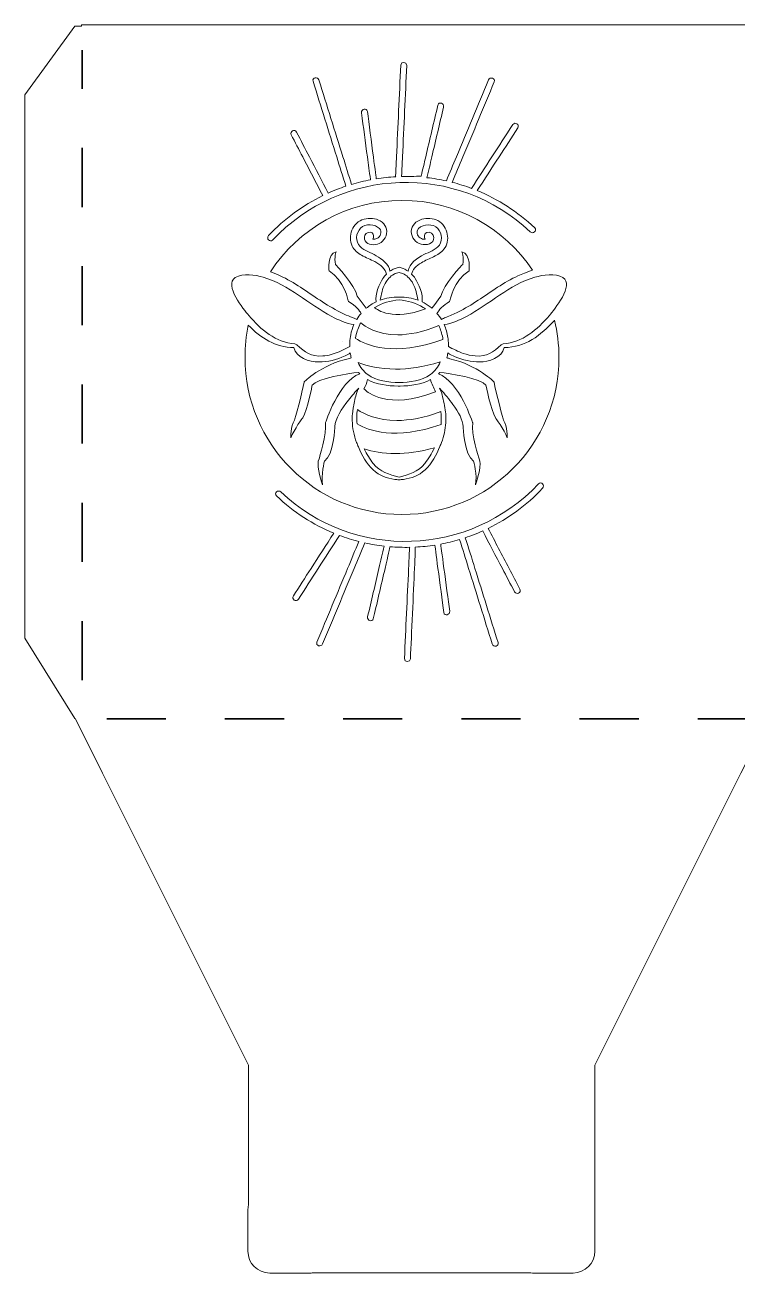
# Model space of a CAD drawing. Extents: x 8 to 992, y -718 to -282.
# Drawn here: x 7.8 to 256.2, y -717.6 to -282.5 of the extents above; entities that cross this region are included whole.
import ezdxf

# ---------------------------------------------------------------- set-up
doc = ezdxf.new("R2010")
doc.units = 0
doc.header["$MEASUREMENT"] = 0
doc.linetypes.add('AI-Linetype-4', pattern=[41.240002, 20.620001, -20.620001])
doc.linetypes.add('AI-Linetype-5', pattern=[41.240002, 20.620001, -20.620001])
doc.layers.add('Layer 1', color=7, linetype='Continuous')

# ---------------------------------------------------------------- blocks, each defined once
blk = doc.blocks.new('block 2')
at = {"layer": 'Layer 1', "true_color": 0x010101}
h = blk.add_hatch(color=18, dxfattribs=at)
h.dxf.hatch_style = 2
h.paths.add_polyline_path([(118.7, -392.8), (118.68, -392.81), (118.69, -392.81)])
at = {"layer": 'Layer 1', "lineweight": 0}
for points in [[(118.7, -392.8), (118.69, -392.81), (118.68, -392.81), (118.7, -392.8)], [(118.7, -392.8), (118.68, -392.81), (118.69, -392.81), (118.7, -392.8)]]:
    blk.add_lwpolyline(points, dxfattribs=at)
for points, knots in [([(515.73, -282.5), (515.73, -282.5), (265.73, -282.5), (265.73, -282.5), (265.73, -282.5), (259.42, -282.5), (259.42, -282.5), (259.42, -282.5), (27.54, -282.5), (27.54, -282.5), (27.54, -282.5), (27.54, -282.88), (27.54, -282.88), (27.54, -282.88), (26.18, -282.88), (26.18, -282.88), (26.18, -282.88), (25.18, -282.88), (25.18, -282.88), (25.18, -282.88), (7.77, -306.87), (7.77, -306.87), (7.77, -306.87), (7.77, -496.34), (7.77, -496.34), (7.77, -496.34), (25.18, -524.27), (25.18, -524.27), (25.18, -524.27), (25.32, -524.27), (25.32, -524.27), (25.32, -524.27), (26.18, -525.99), (26.18, -525.99), (26.18, -525.99), (34.86, -543.34), (34.86, -543.34), (34.86, -543.34), (85.76, -645.13), (85.76, -645.13), (85.76, -645.13), (85.76, -693.41), (85.76, -693.41), (85.76, -693.61), (85.77, -693.82), (85.77, -694.03), (85.63, -694.61), (85.55, -695.21), (85.55, -695.84), (85.55, -695.84), (85.55, -710.03), (85.55, -710.03), (85.55, -714.23), (88.95, -717.64), (93.15, -717.64), (93.15, -717.64), (107.35, -717.64), (107.35, -717.64), (107.77, -717.64), (108.17, -717.6), (108.57, -717.53), (109.02, -717.56), (109.47, -717.57), (109.93, -717.57), (109.93, -717.57), (182.44, -717.57), (182.44, -717.57), (182.85, -717.57), (183.25, -717.56), (183.65, -717.54), (184.03, -717.6), (184.41, -717.64), (184.8, -717.64), (184.8, -717.64), (199, -717.64), (199, -717.64), (203.2, -717.64), (206.6, -714.23), (206.6, -710.03), (206.6, -710.03), (206.6, -695.84), (206.6, -695.84), (206.6, -695.55), (206.59, -695.26), (206.55, -694.98), (206.59, -694.48), (206.61, -693.97), (206.61, -693.47), (206.61, -693.47), (206.61, -645.13), (206.61, -645.13), (206.61, -645.13), (257.49, -543.34), (257.49, -543.34), (257.49, -543.34), (259.42, -539.47), (259.42, -539.47), (259.42, -539.47), (267.05, -524.22), (267.05, -524.22), (267.05, -524.22), (267.05, -645.13), (267.05, -645.13), (267.05, -645.13), (363.75, -645.13), (363.75, -645.13), (364.02, -645.13), (364.29, -645.12), (364.55, -645.11), (365.04, -645.21), (365.55, -645.26), (366.07, -645.26), (366.07, -645.26), (380.27, -645.26), (380.27, -645.26), (384.47, -645.26), (387.87, -641.85), (387.87, -637.65), (387.87, -637.65), (387.87, -623.46), (387.87, -623.46), (387.87, -623.13), (387.85, -622.81), (387.81, -622.5), (387.84, -621.97), (387.86, -621.44), (387.86, -620.9), (387.86, -620.9), (387.86, -584.65), (387.86, -584.65), (387.86, -584.65), (508.4, -524.37), (508.4, -524.37), (508.4, -524.37), (508.4, -717.57), (508.4, -717.57), (508.4, -717.57), (544.66, -717.57), (544.66, -717.57), (545.56, -717.58), (546.45, -717.52), (547.33, -717.43), (547.33, -717.43), (561.11, -717.43), (561.11, -717.43), (565.31, -717.43), (568.72, -714.02), (568.72, -709.82), (568.72, -709.82), (568.72, -696.14), (568.72, -696.14), (568.82, -695.26), (568.87, -694.37), (568.88, -693.47), (568.88, -693.47), (568.88, -645.13), (568.88, -645.13), (568.88, -645.13), (689.73, -645.13), (689.73, -645.13), (689.73, -645.13), (689.73, -693.41), (689.73, -693.41), (689.73, -693.61), (689.74, -693.8), (689.74, -694), (689.63, -694.53), (689.56, -695.07), (689.56, -695.63), (689.56, -695.63), (689.56, -709.82), (689.56, -709.82), (689.56, -714.02), (692.97, -717.43), (697.17, -717.43), (697.17, -717.43), (711.26, -717.43), (711.26, -717.43), (712.13, -717.52), (713.01, -717.57), (713.89, -717.57), (713.89, -717.57), (750.19, -717.57), (750.19, -717.57), (750.19, -717.57), (750.19, -524.22), (750.19, -524.22), (750.19, -524.22), (871.01, -584.63), (871.01, -584.63), (871.01, -584.63), (871.01, -620.96), (871.01, -620.96), (871.01, -621.37), (871.02, -621.76), (871.04, -622.16), (870.99, -622.52), (870.96, -622.88), (870.96, -623.25), (870.96, -623.25), (870.96, -637.44), (870.96, -637.44), (870.96, -641.64), (874.36, -645.05), (878.56, -645.05), (878.56, -645.05), (892.76, -645.05), (892.76, -645.05), (892.87, -645.05), (892.97, -645.04), (893.07, -645.03), (893.77, -645.09), (894.47, -645.13), (895.18, -645.13), (895.18, -645.13), (991.86, -645.13), (991.86, -645.13), (991.86, -645.13), (991.86, -282.5), (991.86, -282.5), (991.86, -282.5), (515.73, -282.5), (515.73, -282.5)], [0, 0, 0, 0, 1, 1, 1, 2, 2, 2, 3, 3, 3, 4, 4, 4, 5, 5, 5, 6, 6, 6, 7, 7, 7, 8, 8, 8, 9, 9, 9, 10, 10, 10, 11, 11, 11, 12, 12, 12, 13, 13, 13, 14, 14, 14, 15, 15, 15, 16, 16, 16, 17, 17, 17, 18, 18, 18, 19, 19, 19, 20, 20, 20, 21, 21, 21, 22, 22, 22, 23, 23, 23, 24, 24, 24, 25, 25, 25, 26, 26, 26, 27, 27, 27, 28, 28, 28, 29, 29, 29, 30, 30, 30, 31, 31, 31, 32, 32, 32, 33, 33, 33, 34, 34, 34, 35, 35, 35, 36, 36, 36, 37, 37, 37, 38, 38, 38, 39, 39, 39, 40, 40, 40, 41, 41, 41, 42, 42, 42, 43, 43, 43, 44, 44, 44, 45, 45, 45, 46, 46, 46, 47, 47, 47, 48, 48, 48, 49, 49, 49, 50, 50, 50, 51, 51, 51, 52, 52, 52, 53, 53, 53, 54, 54, 54, 55, 55, 55, 56, 56, 56, 57, 57, 57, 58, 58, 58, 59, 59, 59, 60, 60, 60, 61, 61, 61, 62, 62, 62, 63, 63, 63, 64, 64, 64, 65, 65, 65, 66, 66, 66, 67, 67, 67, 68, 68, 68, 69, 69, 69, 70, 70, 70, 71, 71, 71, 72, 72, 72, 73, 73, 73, 74, 74, 74, 74]), ([(94.16, -357.5), (118.07, -332.01), (158.61, -330.46), (184.04, -354.66), (185.01, -355.59), (186.58, -354.19), (185.6, -353.25), (179.6, -347.55), (172.78, -343.22), (165.54, -340.24), (168.08, -336.32), (170.61, -332.41), (173.15, -328.49), (175.33, -325.12), (177.51, -321.75), (179.69, -318.39), (180.43, -317.25), (178.67, -316.1), (177.94, -317.24), (175.51, -320.99), (173.08, -324.74), (170.65, -328.49), (168.28, -332.14), (165.91, -335.8), (163.55, -339.46), (161.35, -338.64), (159.11, -337.94), (156.85, -337.37), (158.08, -334.41), (159.32, -331.45), (160.56, -328.49), (164.2, -319.76), (167.84, -311.04), (171.48, -302.32), (172.01, -301.06), (170.01, -300.42), (169.49, -301.66), (165.76, -310.6), (162.02, -319.55), (158.29, -328.49), (157.12, -331.28), (155.95, -334.08), (154.79, -336.88), (152.54, -336.38), (150.28, -336), (148.01, -335.75), (148.58, -333.33), (149.15, -330.91), (149.71, -328.49), (151.08, -322.69), (152.44, -316.89), (153.8, -311.1), (154.11, -309.79), (152.11, -309.12), (151.81, -310.44), (150.39, -316.46), (148.98, -322.47), (147.57, -328.49), (147.05, -330.71), (146.52, -332.94), (146, -335.16), (145.97, -335.3), (141.4, -335.3), (139.11, -335.35), (139.14, -335.26), (139.16, -335.16), (139.17, -335.06), (139.27, -332.87), (139.37, -330.68), (139.47, -328.49), (139.97, -317.86), (140.46, -307.23), (140.95, -296.6), (141.02, -295.25), (138.92, -295.14), (138.86, -296.49), (138.36, -307.16), (137.87, -317.82), (137.37, -328.49), (137.27, -330.64), (137.17, -332.8), (137.07, -334.95), (137.06, -335.13), (137.09, -335.28), (137.15, -335.42), (134.86, -335.53), (132.58, -335.77), (130.32, -336.13), (130.32, -336.09), (129.89, -332.79), (129.32, -328.49), (128.65, -323.37), (127.78, -316.83), (127.22, -312.63), (127.05, -311.29), (125, -311.75), (125.18, -313.09), (125.86, -318.22), (126.54, -323.35), (127.23, -328.49), (127.58, -331.09), (127.92, -333.69), (128.27, -336.29), (128.27, -336.29), (128.31, -336.47), (128.31, -336.47), (126.09, -336.89), (123.88, -337.42), (121.7, -338.07), (120.7, -334.88), (119.71, -331.68), (118.71, -328.49), (115.92, -319.55), (113.13, -310.61), (110.33, -301.66), (109.93, -300.39), (107.88, -300.82), (108.29, -302.12), (111.03, -310.91), (113.77, -319.7), (116.52, -328.49), (117.58, -331.89), (118.64, -335.3), (119.71, -338.7), (117.62, -339.39), (115.56, -340.19), (113.54, -341.1), (111.37, -336.9), (109.19, -332.69), (107.01, -328.49), (105.51, -325.6), (104.02, -322.72), (102.52, -319.83), (101.9, -318.63), (100.04, -319.59), (100.66, -320.8), (101.99, -323.36), (103.32, -325.92), (104.65, -328.49), (106.98, -332.99), (109.31, -337.49), (111.64, -341.99), (104.73, -345.37), (98.31, -350.02), (92.75, -355.94), (91.83, -356.92), (93.23, -358.49), (94.16, -357.5)], [0, 0, 0, 0, 1, 1, 1, 2, 2, 2, 3, 3, 3, 4, 4, 4, 5, 5, 5, 6, 6, 6, 7, 7, 7, 8, 8, 8, 9, 9, 9, 10, 10, 10, 11, 11, 11, 12, 12, 12, 13, 13, 13, 14, 14, 14, 15, 15, 15, 16, 16, 16, 17, 17, 17, 18, 18, 18, 19, 19, 19, 20, 20, 20, 21, 21, 21, 22, 22, 22, 23, 23, 23, 24, 24, 24, 25, 25, 25, 26, 26, 26, 27, 27, 27, 28, 28, 28, 29, 29, 29, 30, 30, 30, 31, 31, 31, 32, 32, 32, 33, 33, 33, 34, 34, 34, 35, 35, 35, 36, 36, 36, 37, 37, 37, 38, 38, 38, 39, 39, 39, 40, 40, 40, 41, 41, 41, 42, 42, 42, 43, 43, 43, 44, 44, 44, 45, 45, 45, 46, 46, 46, 47, 47, 47, 48, 48, 48, 49, 49, 49, 49]), ([(92.75, -355.94), (98.31, -350.02), (104.73, -345.37), (111.64, -341.99), (109.31, -337.49), (106.98, -332.99), (104.65, -328.49), (103.32, -325.92), (101.99, -323.36), (100.66, -320.8), (100.04, -319.59), (101.9, -318.63), (102.52, -319.83), (104.02, -322.72), (105.51, -325.6), (107.01, -328.49), (109.19, -332.69), (111.37, -336.9), (113.54, -341.1), (115.56, -340.19), (117.62, -339.39), (119.71, -338.7), (118.64, -335.3), (117.58, -331.89), (116.52, -328.49), (113.77, -319.7), (111.03, -310.91), (108.29, -302.12), (107.88, -300.82), (109.93, -300.39), (110.33, -301.66), (113.13, -310.61), (115.92, -319.55), (118.71, -328.49), (119.71, -331.68), (120.7, -334.88), (121.7, -338.07), (123.88, -337.42), (126.09, -336.89), (128.31, -336.47), (128.31, -336.47), (128.27, -336.29), (128.27, -336.29), (127.92, -333.69), (127.58, -331.09), (127.23, -328.49), (126.54, -323.35), (125.86, -318.22), (125.18, -313.09), (125, -311.75), (127.05, -311.29), (127.22, -312.63), (127.78, -316.83), (128.65, -323.37), (129.32, -328.49), (129.89, -332.79), (130.32, -336.09), (130.32, -336.13), (132.58, -335.77), (134.86, -335.53), (137.15, -335.42), (137.09, -335.28), (137.06, -335.13), (137.07, -334.95), (137.17, -332.8), (137.27, -330.64), (137.37, -328.49), (137.87, -317.82), (138.36, -307.16), (138.86, -296.49), (138.92, -295.14), (141.02, -295.25), (140.95, -296.6), (140.46, -307.23), (139.97, -317.86), (139.47, -328.49), (139.37, -330.68), (139.27, -332.87), (139.17, -335.06), (139.16, -335.16), (139.14, -335.26), (139.11, -335.35), (141.4, -335.3), (145.97, -335.3), (146, -335.16), (146.52, -332.94), (147.05, -330.71), (147.57, -328.49), (148.98, -322.47), (150.39, -316.46), (151.81, -310.44), (152.11, -309.12), (154.11, -309.79), (153.8, -311.1), (152.44, -316.89), (151.08, -322.69), (149.71, -328.49), (149.15, -330.91), (148.58, -333.33), (148.01, -335.75), (150.28, -336), (152.54, -336.38), (154.79, -336.88), (155.95, -334.08), (157.12, -331.28), (158.29, -328.49), (162.02, -319.55), (165.76, -310.6), (169.49, -301.66), (170.01, -300.42), (172.01, -301.06), (171.48, -302.32), (167.84, -311.04), (164.2, -319.76), (160.56, -328.49), (159.32, -331.45), (158.08, -334.41), (156.85, -337.37), (159.11, -337.94), (161.35, -338.64), (163.55, -339.46), (165.91, -335.8), (168.28, -332.14), (170.65, -328.49), (173.08, -324.74), (175.51, -320.99), (177.94, -317.24), (178.67, -316.1), (180.43, -317.25), (179.69, -318.39), (177.51, -321.75), (175.33, -325.12), (173.15, -328.49), (170.61, -332.41), (168.08, -336.32), (165.54, -340.24), (172.78, -343.22), (179.6, -347.55), (185.6, -353.25), (186.58, -354.19), (185.01, -355.59), (184.04, -354.66), (158.61, -330.46), (118.07, -332.01), (94.16, -357.5), (93.23, -358.49), (91.83, -356.92), (92.75, -355.94)], [0, 0, 0, 0, 1, 1, 1, 2, 2, 2, 3, 3, 3, 4, 4, 4, 5, 5, 5, 6, 6, 6, 7, 7, 7, 8, 8, 8, 9, 9, 9, 10, 10, 10, 11, 11, 11, 12, 12, 12, 13, 13, 13, 14, 14, 14, 15, 15, 15, 16, 16, 16, 17, 17, 17, 18, 18, 18, 19, 19, 19, 20, 20, 20, 21, 21, 21, 22, 22, 22, 23, 23, 23, 24, 24, 24, 25, 25, 25, 26, 26, 26, 27, 27, 27, 28, 28, 28, 29, 29, 29, 30, 30, 30, 31, 31, 31, 32, 32, 32, 33, 33, 33, 34, 34, 34, 35, 35, 35, 36, 36, 36, 37, 37, 37, 38, 38, 38, 39, 39, 39, 40, 40, 40, 41, 41, 41, 42, 42, 42, 43, 43, 43, 44, 44, 44, 45, 45, 45, 46, 46, 46, 47, 47, 47, 48, 48, 48, 49, 49, 49, 49]), ([(158.81, -382.65), (161.23, -381.38), (163.57, -380.01), (165.85, -378.5), (170.37, -375.52), (174.8, -372.19), (179.76, -369.94), (181.05, -369.36), (182.86, -368.63), (184.86, -368.03), (175.04, -353.34), (158.3, -343.66), (139.3, -343.66), (120.06, -343.66), (103.16, -353.58), (93.39, -368.58), (94.7, -369.04), (95.87, -369.53), (96.78, -369.94), (101.74, -372.19), (106.17, -375.52), (110.7, -378.5), (112.97, -380.01), (115.32, -381.38), (117.73, -382.65), (119.58, -383.62), (121.64, -384.22), (123.51, -385.16), (123.97, -384.41), (124.48, -383.71), (125.05, -383.05), (124.53, -382.12), (123.34, -380.51), (120.65, -378.96), (120.65, -378.96), (119.23, -371.36), (113.84, -368.19), (113.84, -368.19), (113.05, -362.33), (116.38, -361.54), (116.38, -361.54), (115.58, -363.44), (116.06, -365.97), (116.06, -365.97), (123.03, -373.26), (123.66, -377.06), (123.66, -377.06), (126.83, -381.28), (126.83, -381.28), (127.87, -380.39), (129.02, -379.63), (130.26, -379.02), (129.78, -376.39), (131.35, -372.85), (132.67, -370.85), (133, -370.34), (133.43, -369.84), (133.91, -369.37), (133.66, -368.43), (133.25, -367.67), (132.53, -366.95), (131.74, -366.14), (130.8, -365.53), (129.8, -365.01), (128.3, -364.22), (126.71, -363.62), (125.23, -362.79), (123.9, -362.04), (122.6, -361.03), (121.92, -359.62), (121.07, -357.88), (121.14, -355.83), (121.85, -354.05), (122.62, -352.15), (124.06, -350.71), (126.07, -350.19), (127.9, -349.71), (130.07, -349.86), (131.72, -350.82), (133.57, -351.9), (134.49, -353.95), (133.73, -356.01), (133, -357.97), (131.32, -359.13), (129.23, -359.1), (128.4, -359.1), (127.51, -358.85), (126.89, -358.29), (126.19, -357.67), (125.91, -356.63), (126.38, -355.79), (126.84, -354.96), (128.04, -354.36), (128.89, -354.99), (129.64, -355.54), (129.45, -356.49), (129.13, -357.22), (129.61, -357.26), (130.12, -357.18), (130.53, -357), (131.78, -356.43), (132.5, -354.58), (131.46, -353.51), (129.89, -351.87), (126.51, -351.68), (124.87, -353.32), (123.17, -355.03), (122.93, -358.06), (124.67, -359.76), (126.24, -361.28), (128.47, -361.88), (130.32, -362.95), (132.24, -364.06), (134.9, -365.99), (135.09, -368.38), (135.24, -368.27), (135.4, -368.16), (135.56, -368.06), (136.41, -367.53), (137.33, -367.13), (138.27, -366.98), (139.21, -367.13), (140.14, -367.53), (140.99, -368.06), (141.14, -368.16), (141.3, -368.26), (141.45, -368.37), (141.65, -365.74), (144.82, -363.64), (146.94, -362.56), (148.76, -361.63), (151.05, -360.95), (152.33, -359.25), (153.74, -357.38), (153.07, -354.11), (151.1, -352.86), (150.08, -352.21), (148.73, -352.1), (147.55, -352.3), (146.44, -352.48), (144.96, -353.07), (144.63, -354.28), (144.31, -355.5), (145.29, -356.89), (146.48, -357.15), (146.76, -357.21), (147.09, -357.24), (147.41, -357.23), (147.05, -356.39), (146.91, -355.22), (147.96, -354.82), (149.07, -354.4), (150.32, -355.45), (150.4, -356.57), (150.55, -358.84), (147.66, -359.36), (145.98, -358.98), (143.96, -358.52), (142.61, -356.53), (142.53, -354.52), (142.46, -352.39), (144.27, -350.81), (146.17, -350.25), (148, -349.71), (150.15, -349.84), (151.85, -350.72), (153.62, -351.64), (154.76, -353.55), (155.11, -355.47), (155.44, -357.33), (155.13, -359.16), (153.95, -360.66), (153.02, -361.85), (151.67, -362.64), (150.34, -363.3), (148.92, -364), (147.43, -364.58), (146.07, -365.38), (145.2, -365.89), (144.43, -366.48), (143.75, -367.22), (143.16, -367.84), (142.84, -368.56), (142.63, -369.36), (143.12, -369.84), (143.54, -370.34), (143.87, -370.85), (145.2, -372.85), (146.76, -376.39), (146.29, -379.02), (147.3, -379.52), (148.26, -380.13), (149.15, -380.82), (149.34, -380.97), (149.53, -381.12), (149.72, -381.28), (149.72, -381.28), (150.38, -380.4), (150.38, -380.4), (150.38, -380.4), (152.88, -377.06), (152.88, -377.06), (153.52, -373.26), (160.48, -365.97), (160.48, -365.97), (160.96, -363.44), (160.17, -361.54), (160.17, -361.54), (163.49, -362.33), (162.7, -368.19), (162.7, -368.19), (157.32, -371.36), (155.89, -378.96), (155.89, -378.96), (154.69, -379.65), (153.79, -380.36), (153.12, -381.01), (152.28, -381.81), (151.78, -382.54), (151.5, -383.05), (152.06, -383.71), (152.58, -384.41), (153.04, -385.16), (153.53, -384.91), (154.04, -384.68), (154.55, -384.47), (155.98, -383.87), (157.45, -383.36), (158.81, -382.65)], [0, 0, 0, 0, 1, 1, 1, 2, 2, 2, 3, 3, 3, 4, 4, 4, 5, 5, 5, 6, 6, 6, 7, 7, 7, 8, 8, 8, 9, 9, 9, 10, 10, 10, 11, 11, 11, 12, 12, 12, 13, 13, 13, 14, 14, 14, 15, 15, 15, 16, 16, 16, 17, 17, 17, 18, 18, 18, 19, 19, 19, 20, 20, 20, 21, 21, 21, 22, 22, 22, 23, 23, 23, 24, 24, 24, 25, 25, 25, 26, 26, 26, 27, 27, 27, 28, 28, 28, 29, 29, 29, 30, 30, 30, 31, 31, 31, 32, 32, 32, 33, 33, 33, 34, 34, 34, 35, 35, 35, 36, 36, 36, 37, 37, 37, 38, 38, 38, 39, 39, 39, 40, 40, 40, 41, 41, 41, 42, 42, 42, 43, 43, 43, 44, 44, 44, 45, 45, 45, 46, 46, 46, 47, 47, 47, 48, 48, 48, 49, 49, 49, 50, 50, 50, 51, 51, 51, 52, 52, 52, 53, 53, 53, 54, 54, 54, 55, 55, 55, 56, 56, 56, 57, 57, 57, 58, 58, 58, 59, 59, 59, 60, 60, 60, 61, 61, 61, 62, 62, 62, 63, 63, 63, 64, 64, 64, 65, 65, 65, 66, 66, 66, 67, 67, 67, 68, 68, 68, 69, 69, 69, 70, 70, 70, 71, 71, 71, 72, 72, 72, 73, 73, 73, 74, 74, 74, 75, 75, 75, 76, 76, 76, 76]), ([(153.04, -385.16), (152.58, -384.41), (152.06, -383.71), (151.5, -383.05), (151.78, -382.54), (152.28, -381.81), (153.12, -381.01), (153.79, -380.36), (154.69, -379.65), (155.89, -378.96), (155.89, -378.96), (157.32, -371.36), (162.7, -368.19), (162.7, -368.19), (163.49, -362.33), (160.17, -361.54), (160.17, -361.54), (160.96, -363.44), (160.48, -365.97), (160.48, -365.97), (153.52, -373.26), (152.88, -377.06), (152.88, -377.06), (150.38, -380.4), (150.38, -380.4), (150.38, -380.4), (149.72, -381.28), (149.72, -381.28), (149.53, -381.12), (149.34, -380.97), (149.15, -380.82), (148.26, -380.13), (147.3, -379.52), (146.29, -379.02), (146.76, -376.39), (145.2, -372.85), (143.87, -370.85), (143.54, -370.34), (143.12, -369.84), (142.63, -369.36), (142.84, -368.56), (143.16, -367.84), (143.75, -367.22), (144.43, -366.48), (145.2, -365.89), (146.07, -365.38), (147.43, -364.58), (148.92, -364), (150.34, -363.3), (151.67, -362.64), (153.02, -361.85), (153.95, -360.66), (155.13, -359.16), (155.44, -357.33), (155.11, -355.47), (154.76, -353.55), (153.62, -351.64), (151.85, -350.72), (150.15, -349.84), (148, -349.71), (146.17, -350.25), (144.27, -350.81), (142.46, -352.39), (142.53, -354.52), (142.61, -356.53), (143.96, -358.52), (145.98, -358.98), (147.66, -359.36), (150.55, -358.84), (150.4, -356.57), (150.32, -355.45), (149.07, -354.4), (147.96, -354.82), (146.91, -355.22), (147.05, -356.39), (147.41, -357.23), (147.09, -357.24), (146.76, -357.21), (146.48, -357.15), (145.29, -356.89), (144.31, -355.5), (144.63, -354.28), (144.96, -353.07), (146.44, -352.48), (147.55, -352.3), (148.73, -352.1), (150.08, -352.21), (151.1, -352.86), (153.07, -354.11), (153.74, -357.38), (152.33, -359.25), (151.05, -360.95), (148.76, -361.63), (146.94, -362.56), (144.82, -363.64), (141.65, -365.74), (141.45, -368.37), (141.3, -368.26), (141.14, -368.16), (140.99, -368.06), (140.14, -367.53), (139.21, -367.13), (138.27, -366.98), (137.33, -367.13), (136.41, -367.53), (135.56, -368.06), (135.4, -368.16), (135.24, -368.27), (135.09, -368.38), (134.9, -365.99), (132.24, -364.06), (130.32, -362.95), (128.47, -361.88), (126.24, -361.28), (124.67, -359.76), (122.93, -358.06), (123.17, -355.03), (124.87, -353.32), (126.51, -351.68), (129.89, -351.87), (131.46, -353.51), (132.5, -354.58), (131.78, -356.43), (130.53, -357), (130.12, -357.18), (129.61, -357.26), (129.13, -357.22), (129.45, -356.49), (129.64, -355.54), (128.89, -354.99), (128.04, -354.36), (126.84, -354.96), (126.38, -355.79), (125.91, -356.63), (126.19, -357.67), (126.89, -358.29), (127.51, -358.85), (128.4, -359.1), (129.23, -359.1), (131.32, -359.13), (133, -357.97), (133.73, -356.01), (134.49, -353.95), (133.57, -351.9), (131.72, -350.82), (130.07, -349.86), (127.9, -349.71), (126.07, -350.19), (124.06, -350.71), (122.62, -352.15), (121.85, -354.05), (121.14, -355.83), (121.07, -357.88), (121.92, -359.62), (122.6, -361.03), (123.9, -362.04), (125.23, -362.79), (126.71, -363.62), (128.3, -364.22), (129.8, -365.01), (130.8, -365.53), (131.74, -366.14), (132.53, -366.95), (133.25, -367.67), (133.66, -368.43), (133.91, -369.37), (133.43, -369.84), (133, -370.34), (132.67, -370.85), (131.35, -372.85), (129.78, -376.39), (130.26, -379.02), (129.02, -379.63), (127.87, -380.39), (126.83, -381.28), (126.83, -381.28), (123.66, -377.06), (123.66, -377.06), (123.03, -373.26), (116.06, -365.97), (116.06, -365.97), (115.58, -363.44), (116.38, -361.54), (116.38, -361.54), (113.05, -362.33), (113.84, -368.19), (113.84, -368.19), (119.23, -371.36), (120.65, -378.96), (120.65, -378.96), (123.34, -380.51), (124.53, -382.12), (125.05, -383.05), (124.48, -383.71), (123.97, -384.41), (123.51, -385.16), (121.64, -384.22), (119.58, -383.62), (117.73, -382.65), (115.32, -381.38), (112.97, -380.01), (110.7, -378.5), (106.17, -375.52), (101.74, -372.19), (96.78, -369.94), (95.87, -369.53), (94.7, -369.04), (93.39, -368.58), (103.16, -353.58), (120.06, -343.66), (139.3, -343.66), (158.3, -343.66), (175.04, -353.34), (184.86, -368.03), (182.86, -368.63), (181.05, -369.36), (179.76, -369.94), (174.8, -372.19), (170.37, -375.52), (165.85, -378.5), (163.57, -380.01), (161.23, -381.38), (158.81, -382.65), (157.45, -383.36), (155.98, -383.87), (154.55, -384.47), (154.04, -384.68), (153.53, -384.91), (153.04, -385.16)], [0, 0, 0, 0, 1, 1, 1, 2, 2, 2, 3, 3, 3, 4, 4, 4, 5, 5, 5, 6, 6, 6, 7, 7, 7, 8, 8, 8, 9, 9, 9, 10, 10, 10, 11, 11, 11, 12, 12, 12, 13, 13, 13, 14, 14, 14, 15, 15, 15, 16, 16, 16, 17, 17, 17, 18, 18, 18, 19, 19, 19, 20, 20, 20, 21, 21, 21, 22, 22, 22, 23, 23, 23, 24, 24, 24, 25, 25, 25, 26, 26, 26, 27, 27, 27, 28, 28, 28, 29, 29, 29, 30, 30, 30, 31, 31, 31, 32, 32, 32, 33, 33, 33, 34, 34, 34, 35, 35, 35, 36, 36, 36, 37, 37, 37, 38, 38, 38, 39, 39, 39, 40, 40, 40, 41, 41, 41, 42, 42, 42, 43, 43, 43, 44, 44, 44, 45, 45, 45, 46, 46, 46, 47, 47, 47, 48, 48, 48, 49, 49, 49, 50, 50, 50, 51, 51, 51, 52, 52, 52, 53, 53, 53, 54, 54, 54, 55, 55, 55, 56, 56, 56, 57, 57, 57, 58, 58, 58, 59, 59, 59, 60, 60, 60, 61, 61, 61, 62, 62, 62, 63, 63, 63, 64, 64, 64, 65, 65, 65, 66, 66, 66, 67, 67, 67, 68, 68, 68, 69, 69, 69, 70, 70, 70, 71, 71, 71, 72, 72, 72, 73, 73, 73, 74, 74, 74, 75, 75, 75, 76, 76, 76, 76]), ([(101.96, -393.69), (102.14, -393.7), (102.28, -393.78), (102.39, -393.88), (102.39, -393.88), (102.59, -394.01), (102.59, -394.01), (105.55, -396.61), (107.49, -398.2), (111.69, -397.9), (113.68, -397.76), (115.57, -397.19), (117.39, -396.42), (118.66, -395.87), (119.88, -395.23), (121.07, -394.55), (121.05, -394.09), (121.05, -393.63), (121.07, -393.18), (121.1, -392.26), (121.23, -391.37), (121.41, -390.5), (121.66, -389.27), (122.03, -388.09), (122.54, -386.98), (119.83, -386.72), (117.13, -385.31), (114.8, -384.11), (110.74, -382.03), (107.02, -379.24), (103.23, -376.72), (99.35, -374.14), (95.39, -371.78), (90.89, -370.46), (88.06, -369.63), (83.83, -368.87), (81.14, -370.54), (77, -373.11), (84.16, -381.78), (85.85, -383.76), (90.08, -388.73), (95.21, -393.2), (101.96, -393.69)], [0, 0, 0, 0, 1, 1, 1, 2, 2, 2, 3, 3, 3, 4, 4, 4, 5, 5, 5, 6, 6, 6, 7, 7, 7, 8, 8, 8, 9, 9, 9, 10, 10, 10, 11, 11, 11, 12, 12, 12, 13, 13, 13, 14, 14, 14, 14]), ([(81.14, -370.54), (83.83, -368.87), (88.06, -369.63), (90.89, -370.46), (95.39, -371.78), (99.35, -374.14), (103.23, -376.72), (107.02, -379.24), (110.74, -382.03), (114.8, -384.11), (117.13, -385.31), (119.83, -386.72), (122.54, -386.98), (122.03, -388.09), (121.66, -389.27), (121.41, -390.5), (121.23, -391.37), (121.1, -392.26), (121.07, -393.18), (121.05, -393.63), (121.05, -394.09), (121.07, -394.55), (119.88, -395.23), (118.66, -395.87), (117.39, -396.42), (115.57, -397.19), (113.68, -397.76), (111.69, -397.9), (107.49, -398.2), (105.55, -396.61), (102.59, -394.01), (102.59, -394.01), (102.39, -393.88), (102.39, -393.88), (102.28, -393.78), (102.14, -393.7), (101.96, -393.69), (95.21, -393.2), (90.08, -388.73), (85.85, -383.76), (84.16, -381.78), (77, -373.11), (81.14, -370.54)], [0, 0, 0, 0, 1, 1, 1, 2, 2, 2, 3, 3, 3, 4, 4, 4, 5, 5, 5, 6, 6, 6, 7, 7, 7, 8, 8, 8, 9, 9, 9, 10, 10, 10, 11, 11, 11, 12, 12, 12, 13, 13, 13, 14, 14, 14, 14]), ([(144.91, -378.43), (144.34, -376.5), (144.21, -374.42), (143.1, -372.58), (142.34, -371.33), (141.37, -370.08), (140.04, -369.39), (139.45, -369.08), (138.86, -368.91), (138.27, -368.78), (137.68, -368.91), (137.09, -369.08), (136.51, -369.39), (135.17, -370.08), (134.21, -371.33), (133.44, -372.58), (132.34, -374.42), (132.2, -376.5), (131.63, -378.43), (133.69, -377.65), (135.94, -377.29), (138.27, -377.45), (140.6, -377.29), (142.85, -377.65), (144.91, -378.43)], [0, 0, 0, 0, 1, 1, 1, 2, 2, 2, 3, 3, 3, 4, 4, 4, 5, 5, 5, 6, 6, 6, 7, 7, 7, 8, 8, 8, 8]), ([(131.63, -378.43), (132.2, -376.5), (132.34, -374.42), (133.44, -372.58), (134.21, -371.33), (135.17, -370.08), (136.51, -369.39), (137.09, -369.08), (137.68, -368.91), (138.27, -368.78), (138.86, -368.91), (139.45, -369.08), (140.04, -369.39), (141.37, -370.08), (142.34, -371.33), (143.1, -372.58), (144.21, -374.42), (144.34, -376.5), (144.91, -378.43), (142.85, -377.65), (140.6, -377.29), (138.27, -377.45), (135.94, -377.29), (133.69, -377.65), (131.63, -378.43)], [0, 0, 0, 0, 1, 1, 1, 2, 2, 2, 3, 3, 3, 4, 4, 4, 5, 5, 5, 6, 6, 6, 7, 7, 7, 8, 8, 8, 8]), ([(195.4, -370.54), (192.71, -368.87), (188.48, -369.63), (185.66, -370.46), (181.16, -371.78), (177.19, -374.14), (173.31, -376.72), (169.52, -379.24), (165.81, -382.03), (161.75, -384.11), (159.42, -385.31), (156.72, -386.72), (154, -386.98), (154.65, -388.39), (155.1, -389.91), (155.32, -391.5), (155.4, -392.05), (155.45, -392.61), (155.47, -393.18), (155.49, -393.63), (155.49, -394.09), (155.48, -394.55), (157.13, -395.51), (158.87, -396.38), (160.69, -397.01), (162.04, -397.47), (163.42, -397.8), (164.85, -397.9), (169.05, -398.2), (170.99, -396.61), (173.95, -394.01), (173.95, -394.01), (174.16, -393.88), (174.16, -393.88), (174.26, -393.78), (174.4, -393.7), (174.58, -393.69), (181.34, -393.2), (186.46, -388.73), (190.7, -383.76), (192.38, -381.78), (199.54, -373.11), (195.4, -370.54)], [0, 0, 0, 0, 1, 1, 1, 2, 2, 2, 3, 3, 3, 4, 4, 4, 5, 5, 5, 6, 6, 6, 7, 7, 7, 8, 8, 8, 9, 9, 9, 10, 10, 10, 11, 11, 11, 12, 12, 12, 13, 13, 13, 14, 14, 14, 14]), ([(190.7, -383.76), (186.46, -388.73), (181.34, -393.2), (174.58, -393.69), (174.4, -393.7), (174.26, -393.78), (174.16, -393.88), (174.16, -393.88), (173.95, -394.01), (173.95, -394.01), (170.99, -396.61), (169.05, -398.2), (164.85, -397.9), (163.42, -397.8), (162.04, -397.47), (160.69, -397.01), (158.87, -396.38), (157.13, -395.51), (155.48, -394.55), (155.49, -394.09), (155.49, -393.63), (155.47, -393.18), (155.45, -392.61), (155.4, -392.05), (155.32, -391.5), (155.1, -389.91), (154.65, -388.39), (154, -386.98), (156.72, -386.72), (159.42, -385.31), (161.75, -384.11), (165.81, -382.03), (169.52, -379.24), (173.31, -376.72), (177.19, -374.14), (181.16, -371.78), (185.66, -370.46), (188.48, -369.63), (192.71, -368.87), (195.4, -370.54), (199.54, -373.11), (192.38, -381.78), (190.7, -383.76)], [0, 0, 0, 0, 1, 1, 1, 2, 2, 2, 3, 3, 3, 4, 4, 4, 5, 5, 5, 6, 6, 6, 7, 7, 7, 8, 8, 8, 9, 9, 9, 10, 10, 10, 11, 11, 11, 12, 12, 12, 13, 13, 13, 14, 14, 14, 14]), ([(129.7, -381.03), (130.7, -381.88), (136.06, -385.68), (147.5, -381.47), (147.25, -381.3), (147, -381.13), (146.74, -380.97), (144.02, -379.28), (141.3, -378.78), (138.27, -378.3), (135.24, -378.78), (132.53, -379.28), (129.8, -380.97), (129.8, -380.97), (129.7, -381.03), (129.7, -381.03)], [0, 0, 0, 0, 1, 1, 1, 2, 2, 2, 3, 3, 3, 4, 4, 4, 5, 5, 5, 5]), ([(138.27, -378.3), (141.3, -378.78), (144.02, -379.28), (146.74, -380.97), (147, -381.13), (147.25, -381.3), (147.5, -381.47), (136.06, -385.68), (130.7, -381.88), (129.7, -381.03), (129.7, -381.03), (129.8, -380.97), (129.8, -380.97), (132.53, -379.28), (135.24, -378.78), (138.27, -378.3)], [0, 0, 0, 0, 1, 1, 1, 2, 2, 2, 3, 3, 3, 4, 4, 4, 5, 5, 5, 5]), ([(192.45, -385.48), (187.79, -390.73), (182.18, -394.99), (174.98, -394.94), (174.1, -398.53), (169.62, -400.01), (166.31, -399.99), (163.45, -399.97), (160.49, -399.35), (157.8, -398.18), (156.93, -397.8), (156.08, -397.36), (155.28, -396.86), (155.19, -397.45), (155.08, -398.03), (154.93, -398.61), (155.29, -398.68), (155.64, -398.77), (155.99, -398.85), (165.82, -401.15), (171.41, -406.99), (171.41, -406.99), (171.89, -410.47), (174.74, -420.29), (174.74, -420.29), (176.16, -422.5), (176, -426.46), (176, -426.46), (174.89, -423.45), (171.89, -419.5), (171.89, -419.5), (170.3, -416.8), (168.56, -408.09), (168.56, -408.09), (167.07, -405.65), (155.69, -404.02), (152.47, -403.61), (152.32, -403.79), (152.17, -403.96), (152, -404.13), (159.26, -406.69), (163.97, -421.24), (163.97, -421.24), (163.34, -424.88), (166.18, -433.75), (166.18, -433.75), (167.19, -435.53), (165.84, -440.21), (164.95, -442.83), (165.59, -439.44), (164.28, -434.54), (164.28, -434.54), (160.96, -432.48), (160.64, -422.5), (160.64, -422.5), (160.58, -420.27), (159.01, -417.44), (157.07, -414.77), (155.7, -412.9), (154.16, -411.12), (152.81, -409.66), (152.66, -409.49), (152.5, -409.32), (152.35, -409.16), (152.45, -409.34), (152.55, -409.53), (152.64, -409.71), (152.79, -410.03), (152.94, -410.35), (153.04, -410.68), (153.68, -412.65), (154.07, -414.67), (154.35, -416.71), (154.38, -416.88), (154.41, -417.05), (154.43, -417.23), (154.61, -418.57), (154.65, -419.89), (154.58, -421.2), (154.45, -423.53), (153.94, -425.81), (153.07, -428.06), (152.9, -428.51), (152.72, -428.96), (152.53, -429.42), (151.29, -432.4), (149.69, -435.39), (147.35, -437.6), (145.05, -439.76), (142.58, -440.57), (139.77, -440.93), (139.28, -440.99), (138.78, -441.04), (138.27, -441.08), (137.76, -441.04), (137.27, -440.99), (136.78, -440.93), (133.96, -440.57), (131.49, -439.76), (129.2, -437.6), (126.91, -435.44), (125.33, -432.53), (124.1, -429.62), (123.88, -429.1), (123.67, -428.57), (123.47, -428.06), (122.5, -425.55), (121.98, -422.99), (121.94, -420.38), (121.92, -419.34), (121.97, -418.29), (122.12, -417.23), (122.19, -416.68), (122.27, -416.14), (122.35, -415.6), (122.62, -413.94), (122.98, -412.29), (123.5, -410.68), (123.67, -410.15), (123.92, -409.65), (124.19, -409.16), (123.1, -410.33), (121.83, -411.75), (120.62, -413.28), (118.18, -416.35), (115.97, -419.84), (115.9, -422.5), (115.9, -422.5), (115.58, -432.48), (112.26, -434.54), (112.26, -434.54), (110.95, -439.44), (111.59, -442.83), (110.7, -440.21), (109.36, -435.53), (110.36, -433.75), (110.36, -433.75), (113.21, -424.88), (112.58, -421.24), (112.58, -421.24), (117.29, -406.69), (124.54, -404.13), (124.38, -403.96), (124.22, -403.79), (124.07, -403.61), (120.85, -404.02), (109.48, -405.65), (107.98, -408.09), (107.98, -408.09), (106.24, -416.8), (104.66, -419.5), (104.66, -419.5), (101.65, -423.45), (100.54, -426.46), (100.54, -426.46), (100.38, -422.5), (101.81, -420.29), (101.81, -420.29), (104.66, -410.47), (105.13, -406.99), (105.13, -406.99), (110.88, -400.98), (120.98, -398.76), (121.19, -398.71), (121.4, -398.65), (121.61, -398.61), (121.47, -398.03), (121.35, -397.45), (121.26, -396.86), (120.67, -397.22), (120.05, -397.55), (119.42, -397.86), (116.56, -399.23), (113.34, -399.97), (110.24, -399.99), (106.93, -400.01), (102.45, -398.53), (101.56, -394.94), (95.17, -394.98), (90.03, -391.63), (85.69, -387.2), (84.94, -390.82), (84.54, -394.57), (84.54, -398.42), (84.54, -428.66), (109.06, -453.18), (139.3, -453.18), (169.54, -453.18), (194.06, -428.66), (194.06, -398.42), (194.06, -393.94), (193.51, -389.59), (192.5, -385.43), (192.5, -385.43), (192.45, -385.48), (192.45, -385.48)], [0, 0, 0, 0, 1, 1, 1, 2, 2, 2, 3, 3, 3, 4, 4, 4, 5, 5, 5, 6, 6, 6, 7, 7, 7, 8, 8, 8, 9, 9, 9, 10, 10, 10, 11, 11, 11, 12, 12, 12, 13, 13, 13, 14, 14, 14, 15, 15, 15, 16, 16, 16, 17, 17, 17, 18, 18, 18, 19, 19, 19, 20, 20, 20, 21, 21, 21, 22, 22, 22, 23, 23, 23, 24, 24, 24, 25, 25, 25, 26, 26, 26, 27, 27, 27, 28, 28, 28, 29, 29, 29, 30, 30, 30, 31, 31, 31, 32, 32, 32, 33, 33, 33, 34, 34, 34, 35, 35, 35, 36, 36, 36, 37, 37, 37, 38, 38, 38, 39, 39, 39, 40, 40, 40, 41, 41, 41, 42, 42, 42, 43, 43, 43, 44, 44, 44, 45, 45, 45, 46, 46, 46, 47, 47, 47, 48, 48, 48, 49, 49, 49, 50, 50, 50, 51, 51, 51, 52, 52, 52, 53, 53, 53, 54, 54, 54, 55, 55, 55, 56, 56, 56, 57, 57, 57, 58, 58, 58, 59, 59, 59, 60, 60, 60, 61, 61, 61, 62, 62, 62, 63, 63, 63, 64, 64, 64, 65, 65, 65, 65]), ([(139.3, -453.18), (109.06, -453.18), (84.54, -428.66), (84.54, -398.42), (84.54, -394.57), (84.94, -390.82), (85.69, -387.2), (90.03, -391.63), (95.17, -394.98), (101.56, -394.94), (102.45, -398.53), (106.93, -400.01), (110.24, -399.99), (113.34, -399.97), (116.56, -399.23), (119.42, -397.86), (120.05, -397.55), (120.67, -397.22), (121.26, -396.86), (121.35, -397.45), (121.47, -398.03), (121.61, -398.61), (121.4, -398.65), (121.19, -398.71), (120.98, -398.76), (110.88, -400.98), (105.13, -406.99), (105.13, -406.99), (104.66, -410.47), (101.81, -420.29), (101.81, -420.29), (100.38, -422.5), (100.54, -426.46), (100.54, -426.46), (101.65, -423.45), (104.66, -419.5), (104.66, -419.5), (106.24, -416.8), (107.98, -408.09), (107.98, -408.09), (109.48, -405.65), (120.85, -404.02), (124.07, -403.61), (124.22, -403.79), (124.38, -403.96), (124.54, -404.13), (117.29, -406.69), (112.58, -421.24), (112.58, -421.24), (113.21, -424.88), (110.36, -433.75), (110.36, -433.75), (109.36, -435.53), (110.7, -440.21), (111.59, -442.83), (110.95, -439.44), (112.26, -434.54), (112.26, -434.54), (115.58, -432.48), (115.9, -422.5), (115.9, -422.5), (115.97, -419.84), (118.18, -416.35), (120.62, -413.28), (121.83, -411.75), (123.1, -410.33), (124.19, -409.16), (123.92, -409.65), (123.67, -410.15), (123.5, -410.68), (122.98, -412.29), (122.62, -413.94), (122.35, -415.6), (122.27, -416.14), (122.19, -416.68), (122.12, -417.23), (121.97, -418.29), (121.92, -419.34), (121.94, -420.38), (121.98, -422.99), (122.5, -425.55), (123.47, -428.06), (123.67, -428.57), (123.88, -429.1), (124.1, -429.62), (125.33, -432.53), (126.91, -435.44), (129.2, -437.6), (131.49, -439.76), (133.96, -440.57), (136.78, -440.93), (137.27, -440.99), (137.76, -441.04), (138.27, -441.08), (138.78, -441.04), (139.28, -440.99), (139.77, -440.93), (142.58, -440.57), (145.05, -439.76), (147.35, -437.6), (149.69, -435.39), (151.29, -432.4), (152.53, -429.42), (152.72, -428.96), (152.9, -428.51), (153.07, -428.06), (153.94, -425.81), (154.45, -423.53), (154.58, -421.2), (154.65, -419.89), (154.61, -418.57), (154.43, -417.23), (154.41, -417.05), (154.38, -416.88), (154.35, -416.71), (154.07, -414.67), (153.68, -412.65), (153.04, -410.68), (152.94, -410.35), (152.79, -410.03), (152.64, -409.71), (152.55, -409.53), (152.45, -409.34), (152.35, -409.16), (152.5, -409.32), (152.66, -409.49), (152.81, -409.66), (154.16, -411.12), (155.7, -412.9), (157.07, -414.77), (159.01, -417.44), (160.58, -420.27), (160.64, -422.5), (160.64, -422.5), (160.96, -432.48), (164.28, -434.54), (164.28, -434.54), (165.59, -439.44), (164.95, -442.83), (165.84, -440.21), (167.19, -435.53), (166.18, -433.75), (166.18, -433.75), (163.34, -424.88), (163.97, -421.24), (163.97, -421.24), (159.26, -406.69), (152, -404.13), (152.17, -403.96), (152.32, -403.79), (152.47, -403.61), (155.69, -404.02), (167.07, -405.65), (168.56, -408.09), (168.56, -408.09), (170.3, -416.8), (171.89, -419.5), (171.89, -419.5), (174.89, -423.45), (176, -426.46), (176, -426.46), (176.16, -422.5), (174.74, -420.29), (174.74, -420.29), (171.89, -410.47), (171.41, -406.99), (171.41, -406.99), (165.82, -401.15), (155.99, -398.85), (155.64, -398.77), (155.29, -398.68), (154.93, -398.61), (155.08, -398.03), (155.19, -397.45), (155.28, -396.86), (156.08, -397.36), (156.93, -397.8), (157.8, -398.18), (160.49, -399.35), (163.45, -399.97), (166.31, -399.99), (169.62, -400.01), (174.1, -398.53), (174.98, -394.94), (182.18, -394.99), (187.79, -390.73), (192.45, -385.48), (192.45, -385.48), (192.5, -385.43), (192.5, -385.43), (193.51, -389.59), (194.06, -393.94), (194.06, -398.42), (194.06, -428.66), (169.54, -453.18), (139.3, -453.18)], [0, 0, 0, 0, 1, 1, 1, 2, 2, 2, 3, 3, 3, 4, 4, 4, 5, 5, 5, 6, 6, 6, 7, 7, 7, 8, 8, 8, 9, 9, 9, 10, 10, 10, 11, 11, 11, 12, 12, 12, 13, 13, 13, 14, 14, 14, 15, 15, 15, 16, 16, 16, 17, 17, 17, 18, 18, 18, 19, 19, 19, 20, 20, 20, 21, 21, 21, 22, 22, 22, 23, 23, 23, 24, 24, 24, 25, 25, 25, 26, 26, 26, 27, 27, 27, 28, 28, 28, 29, 29, 29, 30, 30, 30, 31, 31, 31, 32, 32, 32, 33, 33, 33, 34, 34, 34, 35, 35, 35, 36, 36, 36, 37, 37, 37, 38, 38, 38, 39, 39, 39, 40, 40, 40, 41, 41, 41, 42, 42, 42, 43, 43, 43, 44, 44, 44, 45, 45, 45, 46, 46, 46, 47, 47, 47, 48, 48, 48, 49, 49, 49, 50, 50, 50, 51, 51, 51, 52, 52, 52, 53, 53, 53, 54, 54, 54, 55, 55, 55, 56, 56, 56, 57, 57, 57, 58, 58, 58, 59, 59, 59, 60, 60, 60, 61, 61, 61, 62, 62, 62, 63, 63, 63, 64, 64, 64, 65, 65, 65, 65]), ([(153.49, -391.55), (153.2, -390.09), (152.75, -388.65), (152.13, -387.3), (146.47, -389.67), (141.73, -390.52), (137.86, -390.52), (130.54, -390.52), (126.34, -387.53), (124.91, -386.3), (124.8, -386.51), (124.68, -386.72), (124.58, -386.94), (123.87, -388.4), (123.37, -389.96), (123.05, -391.55), (123.05, -391.55), (123.02, -391.74), (123.02, -391.74), (126.71, -394.16), (136.32, -398.33), (153.58, -392.15), (153.55, -391.95), (153.53, -391.75), (153.49, -391.55)], [0, 0, 0, 0, 1, 1, 1, 2, 2, 2, 3, 3, 3, 4, 4, 4, 5, 5, 5, 6, 6, 6, 7, 7, 7, 8, 8, 8, 8]), ([(123.02, -391.74), (123.02, -391.74), (123.05, -391.55), (123.05, -391.55), (123.37, -389.96), (123.87, -388.4), (124.58, -386.94), (124.68, -386.72), (124.8, -386.51), (124.91, -386.3), (126.34, -387.53), (130.54, -390.52), (137.86, -390.52), (141.73, -390.52), (146.47, -389.67), (152.13, -387.3), (152.75, -388.65), (153.2, -390.09), (153.49, -391.55), (153.53, -391.75), (153.55, -391.95), (153.58, -392.15), (136.32, -398.33), (126.71, -394.16), (123.02, -391.74)], [0, 0, 0, 0, 1, 1, 1, 2, 2, 2, 3, 3, 3, 4, 4, 4, 5, 5, 5, 6, 6, 6, 7, 7, 7, 8, 8, 8, 8]), ([(137, -402.48), (131.56, -402.48), (127.26, -401.44), (123.99, -400.15), (124.75, -401.8), (125.85, -403.27), (127.33, -404.41), (130.38, -406.72), (134.58, -407.08), (138.27, -407.15), (141.97, -407.08), (146.17, -406.72), (149.21, -404.41), (150.76, -403.23), (151.88, -401.68), (152.63, -399.96), (146.65, -401.78), (141.45, -402.48), (137, -402.48)], [0, 0, 0, 0, 1, 1, 1, 2, 2, 2, 3, 3, 3, 4, 4, 4, 5, 5, 5, 6, 6, 6, 6]), ([(149.21, -404.41), (146.17, -406.72), (141.97, -407.08), (138.27, -407.15), (134.58, -407.08), (130.38, -406.72), (127.33, -404.41), (125.85, -403.27), (124.75, -401.8), (123.99, -400.15), (127.26, -401.44), (131.56, -402.48), (137, -402.48), (141.45, -402.48), (146.65, -401.78), (152.63, -399.96), (151.88, -401.68), (150.76, -403.23), (149.21, -404.41)], [0, 0, 0, 0, 1, 1, 1, 2, 2, 2, 3, 3, 3, 4, 4, 4, 5, 5, 5, 6, 6, 6, 6]), ([(138.61, -408.39), (138.61, -408.39), (138.55, -408.39), (138.55, -408.39), (138.46, -408.39), (138.36, -408.39), (138.27, -408.39), (138.18, -408.39), (138.09, -408.39), (138, -408.39), (138, -408.39), (137.93, -408.39), (137.93, -408.39), (134.27, -408.34), (130.55, -407.89), (127.32, -406.16), (127.05, -407.27), (126.54, -408.33), (126.01, -409.38), (126.22, -409.52), (126.42, -409.68), (126.6, -409.87), (126.98, -410.25), (134.14, -417.03), (151.03, -410.37), (150.34, -408.98), (149.58, -407.62), (149.22, -406.16), (146, -407.89), (142.27, -408.34), (138.61, -408.39)], [0, 0, 0, 0, 1, 1, 1, 2, 2, 2, 3, 3, 3, 4, 4, 4, 5, 5, 5, 6, 6, 6, 7, 7, 7, 8, 8, 8, 9, 9, 9, 10, 10, 10, 10]), ([(126.6, -409.87), (126.42, -409.68), (126.22, -409.52), (126.01, -409.38), (126.54, -408.33), (127.05, -407.27), (127.32, -406.16), (130.55, -407.89), (134.27, -408.34), (137.93, -408.39), (137.93, -408.39), (138, -408.39), (138, -408.39), (138.09, -408.39), (138.18, -408.39), (138.27, -408.39), (138.36, -408.39), (138.46, -408.39), (138.55, -408.39), (138.55, -408.39), (138.61, -408.39), (138.61, -408.39), (142.27, -408.34), (146, -407.89), (149.22, -406.16), (149.58, -407.62), (150.34, -408.98), (151.03, -410.37), (134.14, -417.03), (126.98, -410.25), (126.6, -409.87)], [0, 0, 0, 0, 1, 1, 1, 2, 2, 2, 3, 3, 3, 4, 4, 4, 5, 5, 5, 6, 6, 6, 7, 7, 7, 8, 8, 8, 9, 9, 9, 10, 10, 10, 10]), ([(152.89, -417.28), (146.88, -419.56), (141.78, -420.39), (137.55, -420.39), (130.74, -420.39), (126.2, -418.25), (123.72, -416.6), (123.52, -418.25), (123.48, -419.89), (123.61, -421.53), (127.62, -423.94), (136.92, -427.34), (152.91, -421.81), (153.05, -420.3), (153.04, -418.79), (152.89, -417.28)], [0, 0, 0, 0, 1, 1, 1, 2, 2, 2, 3, 3, 3, 4, 4, 4, 5, 5, 5, 5]), ([(123.61, -421.53), (123.48, -419.89), (123.52, -418.25), (123.72, -416.6), (126.2, -418.25), (130.74, -420.39), (137.55, -420.39), (141.78, -420.39), (146.88, -419.56), (152.89, -417.28), (153.04, -418.79), (153.05, -420.3), (152.91, -421.81), (136.92, -427.34), (127.62, -423.94), (123.61, -421.53)], [0, 0, 0, 0, 1, 1, 1, 2, 2, 2, 3, 3, 3, 4, 4, 4, 5, 5, 5, 5]), ([(126.11, -430.32), (126.99, -432.12), (128.04, -433.82), (129.26, -435.37), (131.63, -438.41), (134.84, -439.22), (138.27, -440.21), (141.7, -439.22), (144.91, -438.41), (147.29, -435.37), (148.58, -433.72), (149.69, -431.89), (150.6, -429.97), (145.46, -431.35), (140.93, -431.9), (137, -431.9), (132.67, -431.9), (129.06, -431.24), (126.11, -430.32)], [0, 0, 0, 0, 1, 1, 1, 2, 2, 2, 3, 3, 3, 4, 4, 4, 5, 5, 5, 6, 6, 6, 6]), ([(150.6, -429.97), (149.69, -431.89), (148.58, -433.72), (147.29, -435.37), (144.91, -438.41), (141.7, -439.22), (138.27, -440.21), (134.84, -439.22), (131.63, -438.41), (129.26, -435.37), (128.04, -433.82), (126.99, -432.12), (126.11, -430.32), (129.06, -431.24), (132.67, -431.9), (137, -431.9), (140.93, -431.9), (145.46, -431.35), (150.6, -429.97)], [0, 0, 0, 0, 1, 1, 1, 2, 2, 2, 3, 3, 3, 4, 4, 4, 5, 5, 5, 6, 6, 6, 6]), ([(186.94, -442.46), (163.03, -467.96), (122.5, -469.5), (97.06, -445.3), (96.09, -444.37), (94.52, -445.77), (95.51, -446.71), (101.48, -452.39), (108.27, -456.71), (115.49, -459.69), (112.85, -463.79), (110.22, -467.88), (107.58, -471.98), (105.52, -475.18), (103.47, -478.38), (101.41, -481.57), (100.67, -482.71), (102.43, -483.86), (103.16, -482.72), (105.47, -479.14), (107.77, -475.56), (110.08, -471.98), (112.54, -468.15), (115.01, -464.31), (117.48, -460.47), (119.7, -461.31), (121.97, -462.01), (124.25, -462.59), (122.95, -465.72), (121.64, -468.85), (120.33, -471.98), (116.76, -480.54), (113.19, -489.09), (109.62, -497.64), (109.1, -498.9), (111.09, -499.54), (111.61, -498.3), (115.27, -489.53), (118.94, -480.76), (122.6, -471.98), (123.84, -469.01), (125.08, -466.05), (126.32, -463.08), (128.56, -463.58), (130.82, -463.96), (133.09, -464.21), (132.48, -466.8), (131.88, -469.39), (131.27, -471.98), (129.95, -477.61), (128.62, -483.24), (127.3, -488.86), (127, -490.17), (128.99, -490.84), (129.29, -489.52), (130.39, -484.88), (132.1, -477.53), (133.39, -471.98), (134.39, -467.68), (135.13, -464.46), (135.12, -464.41), (137.41, -464.6), (139.7, -464.66), (141.99, -464.61), (141.96, -464.7), (141.94, -464.8), (141.93, -464.91), (141.82, -467.26), (141.72, -469.62), (141.61, -471.98), (141.12, -482.44), (140.63, -492.9), (140.15, -503.36), (140.08, -504.71), (142.18, -504.82), (142.24, -503.47), (142.64, -494.96), (143.28, -480.68), (143.66, -471.98), (143.85, -467.57), (143.97, -464.59), (143.95, -464.55), (146.24, -464.43), (148.52, -464.19), (150.79, -463.83), (150.78, -463.88), (151.24, -467.43), (151.84, -471.98), (152.51, -477.01), (153.34, -483.27), (153.88, -487.33), (154.06, -488.67), (156.1, -488.21), (155.93, -486.88), (155.4, -482.92), (154.6, -476.92), (153.94, -471.98), (153.3, -467.26), (152.8, -463.52), (152.79, -463.49), (155.01, -463.07), (157.22, -462.54), (159.4, -461.89), (160.45, -465.25), (161.5, -468.62), (162.55, -471.98), (165.29, -480.75), (168.03, -489.52), (170.77, -498.3), (171.17, -499.58), (173.22, -499.14), (172.82, -497.84), (170.12, -489.22), (167.43, -480.6), (164.74, -471.98), (163.63, -468.41), (162.51, -464.84), (161.39, -461.26), (163.44, -460.58), (165.46, -459.8), (167.44, -458.92), (169.72, -463.27), (172.01, -467.63), (174.3, -471.98), (175.72, -474.7), (177.15, -477.42), (178.58, -480.13), (179.21, -481.33), (181.07, -480.37), (180.44, -479.17), (179.18, -476.77), (177.92, -474.38), (176.67, -471.98), (174.22, -467.33), (171.78, -462.68), (169.34, -458.03), (176.3, -454.64), (182.76, -449.97), (188.35, -444.02), (189.27, -443.04), (187.87, -441.47), (186.94, -442.46)], [0, 0, 0, 0, 1, 1, 1, 2, 2, 2, 3, 3, 3, 4, 4, 4, 5, 5, 5, 6, 6, 6, 7, 7, 7, 8, 8, 8, 9, 9, 9, 10, 10, 10, 11, 11, 11, 12, 12, 12, 13, 13, 13, 14, 14, 14, 15, 15, 15, 16, 16, 16, 17, 17, 17, 18, 18, 18, 19, 19, 19, 20, 20, 20, 21, 21, 21, 22, 22, 22, 23, 23, 23, 24, 24, 24, 25, 25, 25, 26, 26, 26, 27, 27, 27, 28, 28, 28, 29, 29, 29, 30, 30, 30, 31, 31, 31, 32, 32, 32, 33, 33, 33, 34, 34, 34, 35, 35, 35, 36, 36, 36, 37, 37, 37, 38, 38, 38, 39, 39, 39, 40, 40, 40, 41, 41, 41, 42, 42, 42, 43, 43, 43, 44, 44, 44, 45, 45, 45, 46, 46, 46, 47, 47, 47, 47]), ([(188.35, -444.02), (182.76, -449.97), (176.3, -454.64), (169.34, -458.03), (171.78, -462.68), (174.22, -467.33), (176.67, -471.98), (177.92, -474.38), (179.18, -476.77), (180.44, -479.17), (181.07, -480.37), (179.21, -481.33), (178.58, -480.13), (177.15, -477.42), (175.72, -474.7), (174.3, -471.98), (172.01, -467.63), (169.72, -463.27), (167.44, -458.92), (165.46, -459.8), (163.44, -460.58), (161.39, -461.26), (162.51, -464.84), (163.63, -468.41), (164.74, -471.98), (167.43, -480.6), (170.12, -489.22), (172.82, -497.84), (173.22, -499.14), (171.17, -499.58), (170.77, -498.3), (168.03, -489.52), (165.29, -480.75), (162.55, -471.98), (161.5, -468.62), (160.45, -465.25), (159.4, -461.89), (157.22, -462.54), (155.01, -463.07), (152.79, -463.49), (152.8, -463.52), (153.3, -467.26), (153.94, -471.98), (154.6, -476.92), (155.4, -482.92), (155.93, -486.88), (156.1, -488.21), (154.06, -488.67), (153.88, -487.33), (153.34, -483.27), (152.51, -477.01), (151.84, -471.98), (151.24, -467.43), (150.78, -463.88), (150.79, -463.83), (148.52, -464.19), (146.24, -464.43), (143.95, -464.55), (143.97, -464.59), (143.85, -467.57), (143.66, -471.98), (143.28, -480.68), (142.64, -494.96), (142.24, -503.47), (142.18, -504.82), (140.08, -504.71), (140.15, -503.36), (140.63, -492.9), (141.12, -482.44), (141.61, -471.98), (141.72, -469.62), (141.82, -467.26), (141.93, -464.91), (141.94, -464.8), (141.96, -464.7), (141.99, -464.61), (139.7, -464.66), (137.41, -464.6), (135.12, -464.41), (135.13, -464.46), (134.39, -467.68), (133.39, -471.98), (132.1, -477.53), (130.39, -484.88), (129.29, -489.52), (128.99, -490.84), (127, -490.17), (127.3, -488.86), (128.62, -483.24), (129.95, -477.61), (131.27, -471.98), (131.88, -469.39), (132.48, -466.8), (133.09, -464.21), (130.82, -463.96), (128.56, -463.58), (126.32, -463.08), (125.08, -466.05), (123.84, -469.01), (122.6, -471.98), (118.94, -480.76), (115.27, -489.53), (111.61, -498.3), (111.09, -499.54), (109.1, -498.9), (109.62, -497.64), (113.19, -489.09), (116.76, -480.54), (120.33, -471.98), (121.64, -468.85), (122.95, -465.72), (124.25, -462.59), (121.97, -462.01), (119.7, -461.31), (117.48, -460.47), (115.01, -464.31), (112.54, -468.15), (110.08, -471.98), (107.77, -475.56), (105.47, -479.14), (103.16, -482.72), (102.43, -483.86), (100.67, -482.71), (101.41, -481.57), (103.47, -478.38), (105.52, -475.18), (107.58, -471.98), (110.22, -467.88), (112.85, -463.79), (115.49, -459.69), (108.27, -456.71), (101.48, -452.39), (95.51, -446.71), (94.52, -445.77), (96.09, -444.37), (97.06, -445.3), (122.5, -469.5), (163.03, -467.96), (186.94, -442.46), (187.87, -441.47), (189.27, -443.04), (188.35, -444.02)], [0, 0, 0, 0, 1, 1, 1, 2, 2, 2, 3, 3, 3, 4, 4, 4, 5, 5, 5, 6, 6, 6, 7, 7, 7, 8, 8, 8, 9, 9, 9, 10, 10, 10, 11, 11, 11, 12, 12, 12, 13, 13, 13, 14, 14, 14, 15, 15, 15, 16, 16, 16, 17, 17, 17, 18, 18, 18, 19, 19, 19, 20, 20, 20, 21, 21, 21, 22, 22, 22, 23, 23, 23, 24, 24, 24, 25, 25, 25, 26, 26, 26, 27, 27, 27, 28, 28, 28, 29, 29, 29, 30, 30, 30, 31, 31, 31, 32, 32, 32, 33, 33, 33, 34, 34, 34, 35, 35, 35, 36, 36, 36, 37, 37, 37, 38, 38, 38, 39, 39, 39, 40, 40, 40, 41, 41, 41, 42, 42, 42, 43, 43, 43, 44, 44, 44, 45, 45, 45, 46, 46, 46, 47, 47, 47, 47])]:
    blk.add_open_spline(points, degree=3, knots=knots, dxfattribs=at)

msp = doc.modelspace()

# ---------------------------------------------------------------- linework, layer by layer
at = {"layer": 'Layer 1', "color": 7, "linetype": 'AI-Linetype-4', "lineweight": 35, "true_color": 0xfffeff}
msp.add_lwpolyline([(27.69, -510.94), (27.69, -291.27)], dxfattribs=at)
at = {"layer": 'Layer 1', "color": 7, "linetype": 'AI-Linetype-5', "lineweight": 35, "true_color": 0xfffeff}
msp.add_lwpolyline([(36.3, -524.36), (500.79, -524.36)], dxfattribs=at)

# ---------------------------------------------------------------- block references
at = {"layer": 'Layer 1'}
msp.add_blockref('block 2', (0, 0), dxfattribs=at)

doc.saveas('drawing.dxf')
